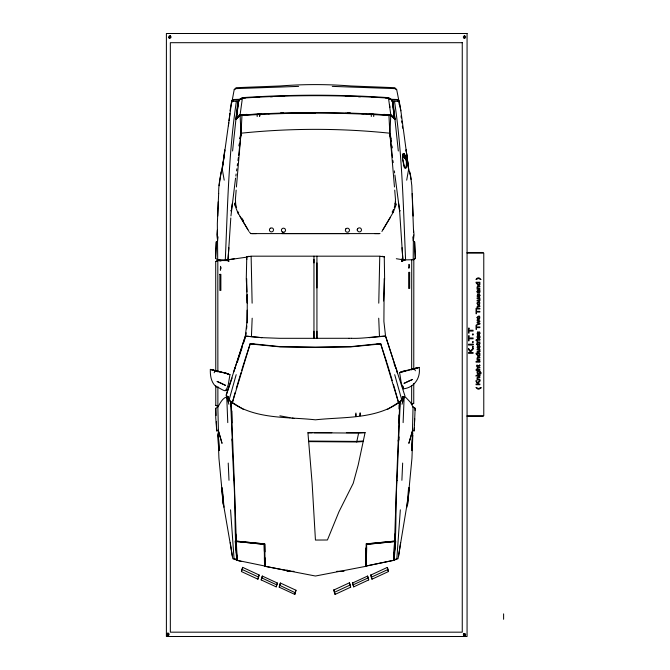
<?xml version="1.0" encoding="UTF-8"?>
<svg xmlns="http://www.w3.org/2000/svg" width="670" height="670" viewBox="0 0 670 670"><rect width="100%" height="100%" fill="white"/><g stroke="black" fill="none" stroke-linecap="round" stroke-linejoin="round"><path stroke-width="1" d="M228.663 396.791C223.068 396.414 220.296 403.064 217.842 407.067L218.437 430.877L222.038 443.364L218.127 429.906M227.641 398.717L227.641 396.791M231.728 102.895L234.198 89.646L236.141 87.695L280.236 85.969A451.848 449.662 0 0 1 350.653 85.969L394.756 87.695L396.69 89.646L400.861 110.785L408.666 168.982L406.698 180.163M257.171 116.555L257.171 114.31L259.608 114.235L259.608 116.488M313.962 331.231L313.962 338.325L279.457 338.308L261.811 337.655L245.346 336.089L226.117 395.392L232.122 377.972M313.962 262.916L313.962 256.175M316.935 287.916L316.935 256.175M388.416 98.582L388.416 98.013L385.292 97.912M399.169 104.545L399.169 101.237L397.586 99.503L390.51 99.277M413.759 383.508L413.75 403.307L411.648 404.312L411.656 385.568M411.665 369.941L411.723 259.55M413.767 368.935L413.826 259.558M355.929 416.062L355.938 412.996M413.566 231.996L411.816 185.741L410.593 175.741L408.466 168.22L406.146 149.904L408.466 168.22M355.829 416.07L355.837 414.026M218.663 193.488L217.331 223.621L217.516 240.631M234.257 480.331L236.292 541.142L264.675 543.864L265.194 566.326L315.444 576.016L365.703 566.351L366.113 547.867M393.809 557.943L393.692 560.338L366.356 566.008L366.599 547.323M398.952 414.939L398.91 422.904L399.345 422.921L400.233 401.958L402.712 397.042L404.161 396.791L405.953 397.595L410.266 402.134L413.055 407.067L412.452 430.877L408.851 443.364L412.762 429.906M398.985 408.968L399.077 404.965M252.171 318.208L251.451 336.089M264.575 557.314L264.533 566.008L264.248 544.291L236.309 541.486L236.753 560.187L234.542 559.09L237.079 559.576L236.753 560.187C234.349 533.663 235.564 506.972 233.855 480.348M264.608 552.139L264.675 543.864L264.876 551.862M402.879 259.91L413.189 259.751L413.365 241.066L412.846 236.837M251.133 256.342L252.121 303.175M247.155 310.16L246.996 321.407L245.346 336.089L234.483 369.522L235.622 366.641M378.768 303.175L379.756 256.342M384.212 278.594L383.893 321.407L385.552 336.089L396.087 368.534M366.356 566.008L366.641 544.291L394.58 541.486L393.91 556.845C396.983 531.519 395.166 505.842 397.034 480.348M246.736 258.854L246.275 278.728L246.903 291.869M365.703 566.351L366.214 543.864L394.605 541.134L396.632 480.331M217.758 216.041L218.211 201.854M403.114 422.619L404.161 396.791L402.226 396.791M396.632 480.356L399.789 402.025C375.493 419.504 343.752 416.698 315.444 419.822C287.137 416.698 255.404 419.504 231.1 402.025L231.1 401.916M397.034 480.382L399.345 422.921M412.435 444.369L412.511 432.653M228.009 259.91L217.708 259.751L215.606 258.494L216.268 241.845L217.532 241.066L218.052 236.837M215.606 258.486L216.268 241.845M412.779 435.977L411.958 458.205L407.544 504.669L409.412 487.777M390.769 115.198L389.982 133.221C340.645 128.07 290.244 128.07 240.915 133.221L240.12 115.198M401.891 480.29L402.662 463.07M414.261 427.862L414.169 430.877L412.452 430.877M414.403 424.772L414.688 418.591M415.057 410.341L415.157 408.281L413.055 407.067L415.157 408.281L414.169 430.877M383.55 300.964L384.622 278.728L384.262 256.669L382.059 256.309M366.348 565.974L393.692 560.296L394.58 541.486M241.971 115.198L241.058 133.213L238.679 155.406M218.663 193.546C218.345 178.622 224.023 164.703 224.743 149.904L222.222 168.982L224.199 180.163M226.117 373.198L210.346 369.388C210.07 375.677 211.251 383.315 216.804 387.201C218.906 386.858 226.284 393.642 226.159 389.228M383.047 229.5L393.206 212.331L396.472 203.998L395.216 203.998L395.484 199.434L394.722 190.104M259.851 115.902L259.977 113.858M400.333 509.828L396.808 559.123L394.136 560.187L393.818 559.576M412.787 435.91L412.821 435.316M407.93 499.066L398.055 558.738L394.663 559.417M408.608 487.76L406.916 507.19M230.798 217.976L228.026 259.834L226.988 259.91L229.081 261.208L225.304 259.901C227.591 206.98 228.571 153.798 236.376 101.321L237.833 101.338L232.582 150.984M230.941 215.941L235.555 178.111M227.976 260.127L228.864 247.691M236.167 190.104L235.413 199.434L235.672 203.998L234.425 203.998L237.683 212.331L247.841 229.5M236.418 186.997L240.974 133.648L240.111 138.749M231.301 406.631L231.686 401.958L230.656 401.958L228.621 397.938M395.736 541.033L394.136 560.187L393.859 557.867M246.007 334.757L246.2 332.781M246.577 328.819L246.87 325.854M247.155 322.881L247.322 294.942M217.34 229.978L216.862 234.584L217.599 240.706M219.082 185.741L221.15 171.863M228.42 125.809L228.788 122.727M229.04 120.675L229.902 113.498M222.432 168.22L231.728 101.237L233.302 99.503L240.379 99.277M235.882 119.16L238.612 99.763L236.477 118.984L235.882 119.109L239.575 115.483M232.222 203.747L231.284 210.857L230.539 210.774M224.073 372.671L229.952 374.656L228.252 384.706L226.075 390.803M395.627 201.779L394.303 207.566M235.84 176.042L236.125 173.982M236.552 170.883L236.837 168.823M237.264 165.725L237.548 163.664M237.967 160.566L238.394 157.467M240.237 138.749L240.974 133.648M398.6 556.234L400.618 542.591M413.373 240.631L414.026 234.584L413.549 229.978M239.123 99.796L234.274 99.503L231.694 101.237L230.028 110.785M239.894 138.749L240.723 133.648M238.905 145.892L239.249 143.849M233.838 371.808L234.19 369.748M413.298 240.706L413.583 235.019M395.216 203.998L395.618 202.047M241.426 571.552L242.649 567.364L259.123 574.994L257.9 579.19L241.426 571.552L242.649 567.364M257.9 579.19L259.123 574.994M261.191 579.919L262.322 576.066L277.313 583.009L276.182 586.861L261.191 579.919L262.322 576.066M276.182 586.861L277.313 583.009M279.222 587.188L280.378 583.026L295.972 590.245L294.808 594.407L279.222 587.188L280.378 583.026M294.808 594.407L295.972 590.245M312.086 432.728L307.932 432.745L312.136 483.346L315.444 540.053L327.421 539.995L338.97 511.729L353.224 483.313L358.216 464.905L365.083 432.619L346.382 432.661M365.083 432.619L358.634 433.08L356.708 441.982L308.728 441.622M398.566 441.069L398.993 439.026M402.988 154.041L402.486 158.765L404.194 167.173A7.655 1.943 83.2 0 0 406.606 161.462L405.425 155.641L404.136 153.581L402.988 154.041L402.787 159.066L404.253 166.277A6.558 1.658 83.2 0 0 406.322 161.378L404.563 154.862L404.588 158.606L404.136 153.581L404.588 158.606L402.988 154.041L404.831 158.581M398.139 441.028L399.102 436.999M237.992 102.803L238.587 100.391L242.481 98.013L245.597 97.912M235.103 392.536L232.23 403.08L250.128 343.936L254.114 344.179M228.52 402.017L236.183 374.664M402.017 404.278L404.161 396.791L400.509 401.514M236.267 388.567L241.058 372.52M241.661 370.518L244.056 362.495M237.331 362.328L242.096 347.562M243.369 343.626L245.597 336.734M244.366 361.549L250.295 343.559L280.001 346.625L315.444 347.169L350.896 346.625L380.594 343.559L386.841 362.495M357.621 228.797L357.169 230.162L357.772 228.537L359.003 227.817L360.435 228.051L361.39 229.14L361.432 230.581L360.527 231.678L359.112 231.937L357.839 231.225L357.311 229.894M290.244 571.108L289.499 571.049M392.385 211.913L393.541 209.308M214.157 372.755L215.12 370.745L228.403 373.927L226.485 373.299M390.35 217.415L381.908 231.46M270.454 228.051L269.499 229.14L269.466 230.581L270.362 231.678L271.777 231.937L273.05 231.225L273.578 229.894L273.117 228.537L271.886 227.817L270.605 228.311M241.2 99.378L242.481 98.013L242.481 98.582M239.986 115.516L236.477 119.067L238.612 99.981L242.481 97.519L239.986 115.642C290.227 112.25 340.67 112.25 390.903 115.642L388.416 97.519L392.277 99.981L394.412 119.067L395.007 119.109L392.285 99.763L394.412 118.984L390.903 115.516M238.093 116.454L235.882 118.665L239.575 114.989M237.992 102.276L239.492 100.827M401.606 259.131L401.807 261.208L402.921 260.127L402.034 247.691M399.58 372.671L401.029 371.758L419.185 367.403C420.877 377.872 414.152 387.687 403.457 388.818C400.752 383.935 400.727 378.048 399.58 372.671L417.276 367.956M387.327 409.529L399.797 401.707M401.807 259.131L401.807 261.208L403.909 259.91L402.871 259.834L399.605 210.857L394.906 175.012M413.884 259.332L415.291 258.486L414.621 241.845L413.365 241.066M413.189 259.751L415.291 258.494L414.621 241.845M218.437 430.877L216.72 430.877L215.74 417.728L215.74 408.281L217.842 407.067M234.198 89.646L236.116 88.608L298.636 86.38M365.72 563.864L366.373 563.52L366.247 548.001M215.765 370.912L215.715 261.543L217.817 260.496L220.899 261.066M215.715 261.543L217.817 260.488L228.353 260.613M411.648 404.312L413.75 403.298M333.828 590.027L349.413 582.808L350.05 584.19L350.67 587.188L335.084 594.407L333.828 590.027L335.084 594.407M352.579 583.009L367.57 576.066L368.173 577.372L368.701 579.919L353.71 586.861L352.579 583.009L353.71 586.861M370.803 575.061L387.285 567.431L387.888 568.738L388.466 571.552L371.992 579.19L370.803 575.061L371.992 579.19M334.305 592.347L349.891 585.128L349.413 582.808M352.973 584.918L367.964 577.976L367.57 576.066M371.255 577.239L387.729 569.609L387.285 567.431M401.807 261.208L405.584 259.901C403.307 206.98 402.327 153.798 394.513 101.321L393.064 101.338L398.307 150.984M414.035 368.827L419.185 367.403M417.871 367.738L410.375 369.547M246.434 256.953L251.083 256.175L379.815 256.175L384.463 256.953M400.861 110.785L399.194 101.237L396.623 99.503L391.774 99.796M237.683 212.331L238.729 212.063M405.434 370.728L401.137 371.951L403.323 371.406M234.215 99.939L239.19 99.864M234.567 258.721L227.339 259.91L245.748 257.288L246.862 257.288L246.895 259.315M248.83 256.309L246.711 256.836M395.786 392.536L398.658 403.08L380.761 343.936L350.896 346.859L315.444 347.403L280.001 346.859L250.128 343.936M366.255 543.965L394.597 541.142M366.683 544.383L394.58 541.586M247.062 114.361L239.575 115.123M240.605 115.466L245.781 114.922M231.694 101.237L236.376 101.321M400.359 210.774L399.605 210.857L398.675 203.747M394.513 101.321L399.194 101.237M369.078 337.68L385.552 336.089L405.09 396.38M363.333 440.977L356.842 441.421L308.677 441.053M356.708 441.982L363.199 441.547M391.699 99.864L396.673 99.939M270.596 96.832L272.598 96.706M281.609 96.153L284.616 95.969M376.783 344.179L380.761 343.936M261.769 114.009L239.986 115.123C290.227 111.731 340.67 111.731 390.903 115.123L389.253 114.905M267.992 113.691L270.06 113.59M280.437 113.054L283.544 112.895M237.079 559.576L234.081 559.123L230.555 509.828M242.481 97.644C291.056 94.395 339.832 94.395 388.416 97.644M242.481 98.121C291.056 94.872 339.832 94.872 388.416 98.121M255.99 97.502L259.114 97.376M230.656 401.958L231.544 422.921L231.988 422.904L231.921 410.953M351.44 338.308C362.889 338.71 374.237 336.583 385.552 336.089M238.57 99.545L233.302 99.503L233.302 101.153M267.933 113.59L270.01 113.557M280.42 113.398L315.444 113.146M251.769 233.621L256.325 233.596M281.877 233.596L349.011 233.596M245.346 336.089L261.811 337.68M314.163 432.728L331.834 432.686M358.634 433.08L307.932 432.745M391.322 114.989L395.007 118.665L392.796 116.454M250.856 233.596L380.032 233.596M467.065 252.49L483.187 252.49M467.065 253.151L483.774 253.151L483.774 415.752L467.065 415.752M349.011 338.291L313.962 338.308L313.962 259.391M349.011 338.308L351.44 338.291M400.233 401.958L399.211 401.958L399.596 406.631M467.065 416.355L483.171 416.355M293.996 571.317L286.995 571.317L286.995 569.793M336.817 571.317L344.003 571.317M374.572 233.596L379.12 233.621M345.276 113.314L350.477 113.398M362.964 113.59L360.879 113.557L363.944 113.749M332.261 86.38L394.781 88.608L396.69 89.646M391.339 99.512L397.586 99.503L397.586 101.153M371.783 97.376L374.899 97.502M347.345 112.895L350.46 113.054M369.128 114.009L390.903 115.123L383.826 114.361M236.292 541.142L264.633 543.965M236.309 541.486L264.206 544.383M345.276 95.91L349.279 96.153M358.291 96.706L360.301 96.832M385.108 114.922L391.322 115.575M396.322 258.721L403.558 259.91M228.185 397.042L226.736 396.791L227.775 422.619M282.397 232.021L283.829 232.264L285.085 231.552L285.588 230.212L285.102 228.864L283.846 228.152L282.413 228.395L281.475 229.492L281.467 230.924L282.422 232.272L283.854 232.523M279.876 415.819L290.051 417.712M292.095 418.088L294.13 418.465M264.55 565.974L237.205 560.338L237.088 557.943M288.778 570.924L265.194 566.326L265.027 557.867M235.564 559.4L232.833 558.738L223.185 502.634M217.39 371.297L222.474 372.52M392.159 212.063L393.206 212.331M219.165 371.532L211.661 369.723M215.12 370.745L212.264 369.941M241.15 561.46L237.197 560.296L236.317 541.586M210.346 369.388L215.497 370.812M226.234 373.416L229.952 374.656M221.72 260.605L217.708 259.751L217.532 241.066M261.928 577.992L276.919 584.944M242.205 569.508L258.679 577.138M279.884 585.446L295.437 592.824M215.773 385.493L215.79 405.291L217.884 406.296L217.876 386.506M215.79 405.283L217.884 406.296M265.169 563.864L264.524 563.52L264.432 557.448M402.662 386.088L403.332 386.456M231.091 401.707L243.562 409.529M391.406 100.827L392.896 102.276M391.322 115.483L395.007 119.16M249.567 232.306L250.865 233.621M389.697 99.378L388.416 98.013L392.302 100.391L392.896 102.803M230.388 401.514L226.736 396.791L228.872 404.278M248.989 231.46L240.019 216.527M241.837 218.202L243.47 220.765M237.423 212.122L238.461 213.881M414.42 368.76L415.375 370.77M236.585 207.566L235.539 203.806M394.119 363.76L396.029 368.559M387.729 569.609L388.466 571.552M367.964 577.976L368.701 579.919M349.891 585.128L350.67 587.188M387.134 363.5L392.235 380.543M393.432 384.555L395.526 391.573M394.705 374.664L402.368 402.017M226.887 395.668L227.222 397.159M231.895 439.051L233.855 480.382M223.981 507.19L222.281 487.76M409.747 171.863L411.078 179.384M394.471 186.997L389.923 133.648L391.297 141.814M391.984 145.892L392.327 147.936M396.707 369.748L397.226 372.83M389.613 105.165L389.948 107.326M390.175 133.648L390.995 138.749M230.279 542.591L232.289 556.234M389.923 133.648L390.945 140.792M392.494 157.467L389.84 133.213L388.927 115.198M392.922 160.566L393.206 162.626M394.345 170.883L394.622 172.952M401.037 115.86L401.305 117.912M401.699 120.985L401.966 123.045M402.36 126.119L402.628 128.171M235.153 541.033L236.15 549.944M236.368 551.929L237.029 557.867M234.843 202.993L235.044 204.945M221.485 487.777L223.353 504.669L218.931 458.205L218.01 434.294M379.446 336.089L378.726 318.208M218.077 435.316L218.453 444.369M222.7 494.376L222.968 499.183M403.373 387.243L403.457 388.818M412.234 193.488L413.13 216.041M247.054 294.901L247.439 302.982M215.74 408.281L216.067 415.492M216.351 421.681L216.72 430.877M228.227 463.07L228.998 480.29M231.1 402.025L234.257 480.356M231.544 422.921L232.331 441.069M264.248 544.291L264.349 551.377M246.677 278.594L247.004 302.999M360.133 412.712L360.159 415.735M360.05 413.507L360.058 415.668M373.726 116.555L373.718 114.31L371.281 114.235L371.289 116.488M217.817 260.488L217.867 371.925M503.606 613.862L503.606 619.281M316.935 262.916L316.935 338.308L316.935 331.231M219.877 274.348L219.877 290.437L220.866 290.437L220.866 274.348L219.877 274.348M395.241 533.831L394.136 560.187L395.241 533.831M220.949 267.992L220.371 270.236L220.522 266.325L220.949 267.992M409.437 266.007L408.859 268.251L409.01 264.34L409.437 266.007M477.048 291.458C477.819 296.182 477.216 289.365 478.179 291.793C478.857 295.604 480.608 291.567 479.871 290.278L477.559 290.378L477.048 291.458M479.938 295.587L479.251 297.153L479.276 294.8L478.154 297.036L477.09 296.282L477.626 294.239L477.626 296.391L478.874 294.105L479.687 294.49L479.938 295.587M479.938 333.199L479.251 334.774L479.276 332.421L478.154 334.648L477.09 333.903L477.626 331.851L477.626 334.003L478.874 331.717L479.687 332.111L479.938 333.199M479.938 346.909L479.251 348.475L479.276 346.122L478.154 348.35L477.09 347.604L477.626 345.561L477.626 347.713L478.874 345.427L479.687 345.812L479.938 346.909M480.993 372.897C480.398 377.235 480.097 368.935 479.913 373.349A1.29 0.955 -90 0 1 479.544 374.145L477.651 374.287L477.057 372.671A1.441 1.064 -90 0 1 477.316 371.934L477.099 371.272L479.971 371.297L480.993 372.897M412.67 432.778L411.69 450.617L412.67 432.778M477.057 283.628L477.651 285.253L479.544 285.102A1.29 0.955 -90 0 0 479.913 284.306L479.871 282.229L476.043 282.229L476.043 282.891L477.316 282.891A1.441 1.064 -90 0 0 477.057 283.628M477.057 354.656L477.651 356.281L479.544 356.13A1.29 0.955 -90 0 0 479.913 355.343L479.871 353.257L476.043 353.257L476.043 353.919L477.316 353.919A1.441 1.064 -90 0 0 477.057 354.656M479.938 336.968L479.837 337.714A1.633 1.206 -90 0 1 479.343 338.517C477.233 339.983 475.993 335.838 478.162 335.318C478.874 340.578 479.913 337.161 479.243 335.419A1.206 0.896 -90 0 1 479.703 335.879L479.938 336.968M477.057 303.075C479.326 310.671 481.831 297.321 477.057 303.075M477.057 317.463C479.326 325.059 481.831 311.709 477.057 317.463M477.057 340.678L477.099 342.621L479.871 342.621L479.871 341.96L477.911 341.96L477.057 340.678M477.434 303.225C478.95 307.329 480.507 300.118 477.434 303.225M477.434 317.613C478.95 321.717 480.507 314.506 477.434 317.613M479.904 343.651L479.519 344.489L477.484 344.539L477.484 345L476.412 344.539L477.099 343.266L477.484 343.878L479.318 343.852L479.502 343.174L479.904 343.651M479.904 365.284L479.519 366.122L477.484 366.163L477.484 366.624L476.412 366.163L477.099 364.89L477.484 365.502L479.318 365.477L479.502 364.807L479.904 365.284M477.442 283.611C478.765 288.025 481.395 280.353 477.442 283.611M477.442 354.639C478.765 359.053 481.395 351.382 477.442 354.639M477.442 372.646C478.765 377.068 481.395 369.388 477.442 372.646M479.544 292.061L478.857 292.748L478.531 290.939L479.142 290.939L479.544 292.061M477.476 287.279L477.886 288.619L479.871 288.619L479.871 289.289L477.099 289.289L477.065 287.807A1.616 1.198 -90 0 1 477.099 286.944L477.819 286.257L479.871 286.232L479.871 286.902L477.476 287.279M477.476 306.994L477.886 308.334L479.871 308.334L479.871 308.996L476.043 308.996L476.043 308.334L477.45 308.334L477.065 307.513A1.616 1.198 -90 0 1 477.099 306.659L477.819 305.964L479.871 305.939L479.871 306.609L477.476 306.994M477.476 358.316L477.886 359.648L479.871 359.648L479.871 360.318L477.099 360.318L477.065 358.835A1.616 1.198 -90 0 1 477.099 357.981L477.819 357.286L479.871 357.261L479.871 357.931L477.476 358.316M477.476 368.274L477.886 369.614L479.871 369.614L479.871 370.284L476.043 370.284L476.043 369.614L477.45 369.614L477.065 368.802A1.616 1.198 -90 0 1 477.099 367.939L477.819 367.244L479.871 367.227L479.871 367.897L477.476 368.274M477.476 377.972L477.886 379.312L479.871 379.312L479.871 379.982L477.099 379.982L477.065 378.491A1.616 1.198 -90 0 1 477.099 377.637L477.819 376.942L479.871 376.925L479.871 377.595L477.476 377.972M167.961 633.2C165.792 638.075 170.08 633.92 167.961 633.2M345.795 228.864L345.301 230.212L345.804 231.552L347.068 232.264L348.492 232.021L349.422 230.924L349.413 229.492L348.475 228.395L347.043 228.152L345.795 228.864M479.871 300.252L479.151 300.947L477.099 300.964L477.099 300.302L479.494 299.917A1.038 0.762 -90 0 0 479.419 299.063L477.099 298.577L477.099 297.916L479.871 297.916L479.904 299.398A1.608 1.189 -90 0 1 479.871 300.252M479.871 351.574L479.151 352.269L477.099 352.286L477.099 351.616L479.494 351.239A1.038 0.762 -90 0 0 479.419 350.385L477.099 349.899L477.099 349.238L479.871 349.238L479.904 350.72A1.608 1.189 -90 0 1 479.871 351.574M170.147 35.92C166.78 40.066 171.997 37.168 170.147 35.92M463.69 633.845L465.332 635.478L463.69 633.845M473.095 348.266L470.39 350.979L468.498 348.375L468.498 349.489L470.776 352.521L468.498 352.521L468.498 353.341L473.095 353.341L473.095 352.521L471.504 352.521L470.801 351.557L473.095 349.346L473.095 348.266M479.871 380.485L477.609 382.746L476.043 380.577L476.043 381.506L477.936 384.027L476.043 384.027L476.043 384.714L479.871 384.714L479.871 384.027L478.539 384.027L477.961 383.223L479.871 381.389L479.871 380.485M476.588 278.544L475.976 279.549L478.489 278.494L480.993 279.549L479.125 277.916A4.874 3.61 -90 0 0 477.844 277.916L476.588 278.544M480.993 387.93L479.125 389.111A4.874 3.61 -90 0 1 477.844 389.111L475.976 387.478L478.489 388.533L480.993 387.478L480.993 387.93M477.869 336.122L477.727 336.223A0.971 0.72 -90 0 0 477.417 337.043L478.213 338.099L477.869 336.122M408.181 381.372L403.985 383.399L412.519 379.446L408.181 381.372M479.871 323.911L477.099 325.042L477.099 324.305L479.209 323.61L477.099 322.772L477.099 322.161L479.209 321.315L477.099 320.628L477.099 319.892L479.871 321.014L479.871 321.65L477.836 322.463L479.871 323.275L479.871 323.911M464.511 35.887L464.511 38.198L464.511 35.887M467.065 33.5L166.395 33.5L166.395 636.5L467.065 636.5L467.065 33.5M462.258 42.696L170.331 42.696L170.331 632.17L462.258 632.17L462.258 42.696M409.663 272.363L408.666 272.363L408.666 288.452L409.663 288.452L409.663 272.363M476.496 309.649L476.043 309.649L476.043 313.753L476.496 313.753L476.496 312.053L479.871 312.053L479.871 311.357L476.496 311.357L476.496 309.649M476.496 325.235L476.043 325.235L476.043 329.339L476.496 329.339L476.496 327.638L479.871 327.638L479.871 326.952L476.496 326.952L476.496 325.235M469.05 328.183L468.498 328.183L468.498 333.107L469.05 333.107L469.05 331.072L473.095 331.072L473.095 330.243L469.05 330.243L469.05 328.183M473.095 334.07L472.451 334.07L472.451 334.941L473.095 334.941L473.095 334.07M469.05 335.904L468.498 335.904L468.498 340.821L469.05 340.821L469.05 338.786L473.095 338.786L473.095 337.956L469.05 337.956L469.05 335.904M476.571 339.548L476.043 340.218L476.571 339.548M479.871 339.548L477.099 339.548L477.099 340.218L479.871 340.218L479.871 339.548M473.095 341.784L472.451 341.784L472.451 342.655L473.095 342.655L473.095 341.784M473.095 344.213L468.498 344.213L468.498 345.042L473.095 345.042L473.095 344.213M473.095 346.608L472.451 346.608L472.451 347.479L473.095 347.479L473.095 346.608M479.871 361.465L476.043 361.465L476.043 362.16L479.871 362.16L479.871 361.465M476.571 375.292L476.043 375.954L476.571 375.292M479.871 375.292L477.099 375.292L477.099 375.954L479.871 375.954L479.871 375.292M221.351 383.349L217.021 381.431L225.547 385.376L221.351 383.349M218.596 439.671L218.219 432.778L219.199 450.617L218.596 439.671M236.753 560.187L235.647 533.831L236.753 560.187M169.267 38.048A1.156 1.156 0 0 0 171.001 37.043A1.156 1.156 0 0 0 169.267 36.038A1.156 1.156 0 0 0 169.267 38.048M463.933 635.663A1.156 1.156 0 0 0 465.667 634.658A1.156 1.156 0 0 0 463.933 633.661A1.156 1.156 0 0 0 463.933 635.663M463.933 38.048A1.156 1.156 0 0 0 465.667 37.043A1.156 1.156 0 0 0 463.933 36.038A1.156 1.156 0 0 0 463.933 38.048M167.383 635.361A1.156 1.156 0 0 0 169.125 634.364A1.156 1.156 0 0 0 167.383 633.359A1.156 1.156 0 0 0 167.383 635.361"/></g></svg>
